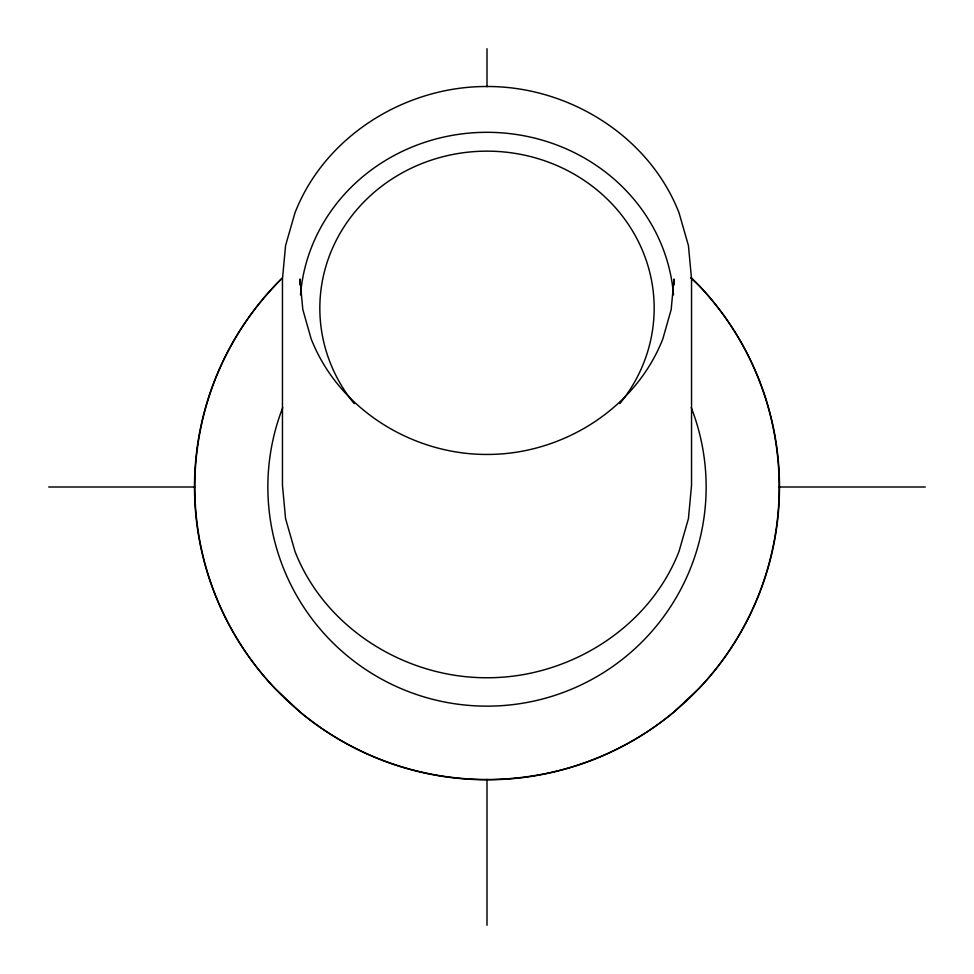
<?xml version="1.0" encoding="UTF-8"?>
<svg xmlns="http://www.w3.org/2000/svg" width="974" height="974" viewBox="0 0 974 974"><rect width="100%" height="100%" fill="white"/><g stroke="black" fill="none" stroke-linecap="round" stroke-linejoin="round"><path stroke-width="1.46" d="M700.002 687.425L673.253 712.591A291.835 291.835 0 0 1 300.723 712.615L273.998 687.425M48.7 487L194.63 487M779.2 487L925.3 487M690.749 277.87L700.002 286.575M674.02 284.798L674.02 278.99L671.183 309.513L662.904 338.696C635.474 409.19 561.681 454.7 487 454.444C412.319 454.7 338.526 409.19 311.096 338.709L302.817 309.513L299.98 278.99L299.98 284.798M487 48.7L487 86.747M487 779.37L487 925.3M699.977 286.6A293.101 293.101 0 0 1 699.977 687.401M274.023 687.401A293.101 293.101 0 0 1 274.023 286.6M273.986 286.575A291.883 291.883 0 0 1 282.192 278.15A292.492 292.492 0 0 0 279.501 693.147A292.492 292.492 0 0 0 694.499 693.147A292.492 292.492 0 0 0 691.796 278.174M691.26 407.607A219.15 219.15 0 0 1 487 706.15A219.15 219.15 0 0 1 282.74 407.607M354.146 403.589A167.175 157.094 0 0 1 374.15 192.341A167.175 157.094 0 0 1 599.85 192.341A167.175 157.094 0 0 1 619.854 403.589M300.503 294.927A187.02 175.746 0 0 1 487 132.306A187.02 175.746 0 0 1 673.497 294.927M282.46 278.99L282.46 485.247L285.565 518.631L294.964 551.381C324.902 628.34 405.464 678.026 487 677.746C568.536 678.026 649.098 628.34 679.036 551.381L688.435 518.631L691.54 485.247L691.54 278.99L688.435 245.618L679.036 212.856C649.098 135.91 568.536 86.223 487 86.503C405.464 86.223 324.902 135.91 294.964 212.856L285.565 245.618L282.46 278.99"/></g></svg>
